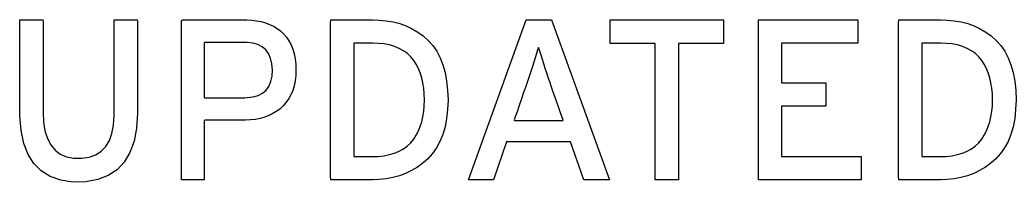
# Model space of a CAD drawing. Extents: x 1 to 47.7, y 0.2 to 33.5.
# Drawn here: x 4.358 to 5.996, y 20.199 to 20.465 of the extents above; entities that cross this region are included whole.
import ezdxf

# ---------------------------------------------------------------- set-up
doc = ezdxf.new("R2010")
doc.units = 0
doc.header["$MEASUREMENT"] = 0
doc.layers.add('6_0____DWG', color=7, linetype='CONTINUOUS')

msp = doc.modelspace()

# ---------------------------------------------------------------- linework, layer by layer
at = {"layer": '6_0____DWG'}
for points in [[(4.5515, 20.3121), (4.55, 20.2875), (4.5459, 20.2659), (4.5392, 20.2473), (4.5299, 20.2317), (4.5181, 20.2191), (4.5036, 20.2095), (4.4865, 20.2029), (4.4669, 20.1993), (4.4452, 20.1989), (4.4254, 20.202), (4.4081, 20.2081), (4.3934, 20.2172), (4.3813, 20.2293), (4.3717, 20.2444), (4.3647, 20.2625), (4.3603, 20.2837), (4.3584, 20.3078), (4.3584, 20.3167), (4.3584, 20.3302), (4.3584, 20.3509), (4.3584, 20.3758), (4.3584, 20.4023), (4.3584, 20.4272), (4.3584, 20.4479), (4.3584, 20.4614), (4.3584, 20.4651), (4.3604, 20.4651), (4.3646, 20.4651), (4.3702, 20.4651), (4.3767, 20.4651), (4.3833, 20.4651), (4.3892, 20.4651), (4.3937, 20.4651), (4.3962, 20.4651), (4.3964, 20.463), (4.3964, 20.4514), (4.3964, 20.432), (4.3964, 20.4078), (4.3964, 20.3816), (4.3964, 20.3563), (4.3964, 20.3347), (4.3964, 20.3196), (4.3964, 20.3139), (4.3972, 20.2974), (4.3995, 20.2828), (4.4035, 20.2703), (4.409, 20.2598), (4.4161, 20.2513), (4.4247, 20.2449), (4.4349, 20.2405), (4.4467, 20.2381), (4.46, 20.2379), (4.4723, 20.2398), (4.483, 20.2437), (4.4921, 20.2495), (4.4996, 20.2573), (4.5055, 20.267), (4.5097, 20.2787), (4.5124, 20.2924), (4.5134, 20.308), (4.5134, 20.3151), (4.5134, 20.3288), (4.5134, 20.3497), (4.5134, 20.3749), (4.5134, 20.4016), (4.5134, 20.4269), (4.5134, 20.4477), (4.5134, 20.4614), (4.5135, 20.4651), (4.5155, 20.4651), (4.5196, 20.4651), (4.5253, 20.4651), (4.5318, 20.4651), (4.5384, 20.4651), (4.5443, 20.4651), (4.5488, 20.4651), (4.5513, 20.4651), (4.5515, 20.463), (4.5515, 20.4512), (4.5515, 20.4316), (4.5515, 20.4071), (4.5515, 20.3806), (4.5515, 20.355), (4.5515, 20.3331), (4.5515, 20.3178)], [(4.8122, 20.383), (4.8118, 20.3738), (4.8108, 20.3652), (4.8092, 20.3571), (4.8069, 20.3495), (4.804, 20.3424), (4.8005, 20.3359), (4.7963, 20.3299), (4.7916, 20.3244), (4.7862, 20.3194), (4.7805, 20.3151), (4.7744, 20.3113), (4.7678, 20.308), (4.7609, 20.3054), (4.7535, 20.3033), (4.7458, 20.3018), (4.7376, 20.3009), (4.729, 20.3005), (4.726, 20.3005), (4.7197, 20.3005), (4.7104, 20.3005), (4.6993, 20.3005), (4.6877, 20.3005), (4.6769, 20.3005), (4.6681, 20.3005), (4.6627, 20.3005), (4.6615, 20.3001), (4.6615, 20.2942), (4.6615, 20.2827), (4.6615, 20.2676), (4.6615, 20.2507), (4.6615, 20.2339), (4.6615, 20.2191), (4.6615, 20.2082), (4.6615, 20.2029), (4.6607, 20.2027), (4.6574, 20.2027), (4.6523, 20.2027), (4.6461, 20.2027), (4.6396, 20.2027), (4.6335, 20.2027), (4.6284, 20.2027), (4.6251, 20.2027), (4.6242, 20.2033), (4.6242, 20.2173), (4.6242, 20.2467), (4.6242, 20.2864), (4.6242, 20.3314), (4.6242, 20.3767), (4.6242, 20.4172), (4.6242, 20.448), (4.6242, 20.464), (4.6261, 20.4651), (4.6348, 20.4651), (4.6488, 20.4651), (4.6661, 20.4651), (4.6846, 20.4651), (4.7024, 20.4651), (4.7173, 20.4651), (4.7273, 20.4651), (4.7315, 20.4651), (4.7397, 20.4648), (4.7475, 20.4639), (4.7549, 20.4625), (4.762, 20.4605), (4.7687, 20.4579), (4.7751, 20.4548), (4.781, 20.4512), (4.7866, 20.447), (4.7919, 20.4422), (4.7966, 20.4368), (4.8007, 20.4308), (4.8041, 20.4242), (4.807, 20.4171), (4.8092, 20.4094), (4.8108, 20.4012), (4.8118, 20.3924)], [(5.0622, 20.3339), (5.0615, 20.3182), (5.0599, 20.3035), (5.0572, 20.2898), (5.0536, 20.2772), (5.0489, 20.2656), (5.0433, 20.2551), (5.0367, 20.2456), (5.0291, 20.2371), (5.0206, 20.2298), (5.0117, 20.2233), (5.0023, 20.2178), (4.9924, 20.2131), (4.9822, 20.2093), (4.9714, 20.2063), (4.9603, 20.2043), (4.9486, 20.2031), (4.9383, 20.2027), (4.9348, 20.2027), (4.9272, 20.2027), (4.9166, 20.2027), (4.9046, 20.2027), (4.8924, 20.2027), (4.8816, 20.2027), (4.8734, 20.2027), (4.8693, 20.2027), (4.869, 20.2081), (4.869, 20.2309), (4.869, 20.2669), (4.869, 20.3107), (4.869, 20.3572), (4.869, 20.401), (4.869, 20.437), (4.869, 20.4598), (4.8693, 20.4651), (4.8734, 20.4651), (4.8816, 20.4651), (4.8924, 20.4651), (4.9046, 20.4651), (4.9166, 20.4651), (4.9272, 20.4651), (4.9348, 20.4651), (4.9383, 20.4651), (4.9488, 20.4649), (4.9607, 20.4639), (4.972, 20.4619), (4.9828, 20.4591), (4.9932, 20.4554), (5.0031, 20.4508), (5.0125, 20.4453), (5.0213, 20.4389), (5.0297, 20.4316), (5.0372, 20.4231), (5.0437, 20.4136), (5.0492, 20.403), (5.0537, 20.3913), (5.0573, 20.3786), (5.0599, 20.3648), (5.0615, 20.3499)], [(5.996, 20.3339), (5.9953, 20.3182), (5.9937, 20.3035), (5.991, 20.2898), (5.9874, 20.2772), (5.9828, 20.2656), (5.9771, 20.2551), (5.9705, 20.2456), (5.9629, 20.2371), (5.9544, 20.2298), (5.9455, 20.2233), (5.9361, 20.2178), (5.9263, 20.2131), (5.916, 20.2093), (5.9053, 20.2063), (5.8941, 20.2043), (5.8825, 20.2031), (5.8721, 20.2027), (5.8687, 20.2027), (5.861, 20.2027), (5.8504, 20.2027), (5.8384, 20.2027), (5.8263, 20.2027), (5.8154, 20.2027), (5.8072, 20.2027), (5.8031, 20.2027), (5.8029, 20.2081), (5.8029, 20.2309), (5.8029, 20.2669), (5.8029, 20.3107), (5.8029, 20.3572), (5.8029, 20.401), (5.8029, 20.437), (5.8029, 20.4598), (5.8031, 20.4651), (5.8072, 20.4651), (5.8154, 20.4651), (5.8263, 20.4651), (5.8384, 20.4651), (5.8504, 20.4651), (5.861, 20.4651), (5.8687, 20.4651), (5.8721, 20.4651), (5.8827, 20.4649), (5.8945, 20.4639), (5.9058, 20.4619), (5.9167, 20.4591), (5.927, 20.4554), (5.9369, 20.4508), (5.9463, 20.4453), (5.9552, 20.4389), (5.9635, 20.4316), (5.971, 20.4231), (5.9775, 20.4136), (5.983, 20.403), (5.9876, 20.3913), (5.9911, 20.3786), (5.9937, 20.3648), (5.9954, 20.3499)], [(4.7735, 20.383), (4.7726, 20.3933), (4.7705, 20.4022), (4.7671, 20.4098), (4.7625, 20.4161), (4.7567, 20.4211), (4.7497, 20.4248), (4.7414, 20.4271), (4.7319, 20.4281), (4.728, 20.4282), (4.7214, 20.4282), (4.7114, 20.4282), (4.6994, 20.4282), (4.687, 20.4282), (4.6757, 20.4282), (4.6668, 20.4282), (4.662, 20.4282), (4.6615, 20.4268), (4.6615, 20.4192), (4.6615, 20.4066), (4.6615, 20.3911), (4.6615, 20.3746), (4.6615, 20.3591), (4.6615, 20.3465), (4.6615, 20.3389), (4.662, 20.3375), (4.6668, 20.3375), (4.6757, 20.3375), (4.687, 20.3375), (4.6994, 20.3375), (4.7114, 20.3375), (4.7214, 20.3375), (4.728, 20.3375), (4.7319, 20.3376), (4.7417, 20.3387), (4.7501, 20.3411), (4.7572, 20.3448), (4.7631, 20.3498), (4.7676, 20.3561), (4.7709, 20.3638), (4.7728, 20.3727)], [(5.0234, 20.3339), (5.0231, 20.3437), (5.0223, 20.3531), (5.0209, 20.3619), (5.019, 20.3703), (5.0165, 20.3781), (5.0134, 20.3855), (5.0098, 20.3924), (5.0057, 20.3988), (5.0008, 20.4047), (4.9953, 20.41), (4.989, 20.4145), (4.982, 20.4184), (4.9743, 20.4215), (4.966, 20.424), (4.9569, 20.4257), (4.9472, 20.4267), (4.9383, 20.4271), (4.9367, 20.4271), (4.9333, 20.4271), (4.9285, 20.4271), (4.9231, 20.4271), (4.9176, 20.4271), (4.9127, 20.4271), (4.909, 20.4271), (4.9072, 20.4271), (4.9071, 20.4233), (4.9071, 20.4071), (4.9071, 20.3816), (4.9071, 20.3504), (4.9071, 20.3174), (4.9071, 20.2863), (4.9071, 20.2608), (4.9071, 20.2446), (4.9072, 20.2408), (4.909, 20.2408), (4.9127, 20.2408), (4.9176, 20.2408), (4.9231, 20.2408), (4.9285, 20.2408), (4.9333, 20.2408), (4.9367, 20.2408), (4.9383, 20.2408), (4.9472, 20.2411), (4.9569, 20.2422), (4.966, 20.244), (4.9743, 20.2465), (4.982, 20.2497), (4.989, 20.2536), (4.9953, 20.2583), (5.0008, 20.2636), (5.0057, 20.2696), (5.0098, 20.276), (5.0134, 20.2829), (5.0165, 20.2902), (5.019, 20.298), (5.0209, 20.3063), (5.0223, 20.315), (5.0231, 20.3243)], [(5.9572, 20.3339), (5.957, 20.3437), (5.9561, 20.3531), (5.9547, 20.3619), (5.9528, 20.3703), (5.9503, 20.3781), (5.9473, 20.3855), (5.9437, 20.3924), (5.9395, 20.3988), (5.9347, 20.4047), (5.9291, 20.41), (5.9228, 20.4145), (5.9158, 20.4184), (5.9082, 20.4215), (5.8998, 20.424), (5.8908, 20.4257), (5.881, 20.4267), (5.8721, 20.4271), (5.8706, 20.4271), (5.8671, 20.4271), (5.8623, 20.4271), (5.8569, 20.4271), (5.8515, 20.4271), (5.8466, 20.4271), (5.8429, 20.4271), (5.841, 20.4271), (5.8409, 20.4233), (5.8409, 20.4071), (5.8409, 20.3816), (5.8409, 20.3504), (5.8409, 20.3174), (5.8409, 20.2863), (5.8409, 20.2608), (5.8409, 20.2446), (5.841, 20.2408), (5.8429, 20.2408), (5.8466, 20.2408), (5.8515, 20.2408), (5.8569, 20.2408), (5.8623, 20.2408), (5.8671, 20.2408), (5.8706, 20.2408), (5.8721, 20.2408), (5.881, 20.2411), (5.8908, 20.2422), (5.8998, 20.244), (5.9082, 20.2465), (5.9158, 20.2497), (5.9228, 20.2536), (5.9291, 20.2583), (5.9347, 20.2636), (5.9395, 20.2696), (5.9437, 20.276), (5.9473, 20.2829), (5.9503, 20.2902), (5.9528, 20.298), (5.9547, 20.3063), (5.9561, 20.315), (5.957, 20.3243)], [(5.2305, 20.3606), (5.2275, 20.3692), (5.2248, 20.3775), (5.2221, 20.3854), (5.2196, 20.393), (5.2173, 20.4002), (5.2151, 20.4071), (5.213, 20.4136), (5.2111, 20.4198), (5.2093, 20.4162), (5.2074, 20.4099), (5.2054, 20.4031), (5.2032, 20.396), (5.2008, 20.3885), (5.1983, 20.3807), (5.1956, 20.3724), (5.1927, 20.3638), (5.1911, 20.3593), (5.1894, 20.3542), (5.1865, 20.3459), (5.1829, 20.3356), (5.1791, 20.3247), (5.1756, 20.3144), (5.1727, 20.3061), (5.1709, 20.3011), (5.1712, 20.3001), (5.1769, 20.3001), (5.1873, 20.3001), (5.2008, 20.3001), (5.2155, 20.3001), (5.2297, 20.3001), (5.2415, 20.3001), (5.2494, 20.3001), (5.2515, 20.3002), (5.2503, 20.3036), (5.2478, 20.3109), (5.2444, 20.3206), (5.2406, 20.3315), (5.2369, 20.3422), (5.2336, 20.3515), (5.2313, 20.3581)]]:
    msp.add_lwpolyline(points, close=True, dxfattribs=at)
for points in [[(5.2856, 20.2027), (5.2636, 20.265), (5.1585, 20.265), (5.1367, 20.2027), (5.0959, 20.2027), (5.1904, 20.4651), (5.2321, 20.4651), (5.3277, 20.2027), (5.2856, 20.2027)], [(5.4408, 20.4267), (5.4408, 20.2027), (5.4028, 20.2027), (5.4028, 20.4267), (5.3286, 20.4267), (5.3286, 20.4651), (5.5151, 20.4651), (5.5151, 20.4267), (5.4408, 20.4267)], [(5.5723, 20.2027), (5.5723, 20.4651), (5.7361, 20.4651), (5.7361, 20.4271), (5.6104, 20.4271), (5.6104, 20.3618), (5.6834, 20.3618), (5.6834, 20.3238), (5.6104, 20.3238), (5.6104, 20.2408), (5.7416, 20.2408), (5.7416, 20.2027), (5.5723, 20.2027)]]:
    msp.add_lwpolyline(points, dxfattribs=at)

doc.saveas('drawing.dxf')
